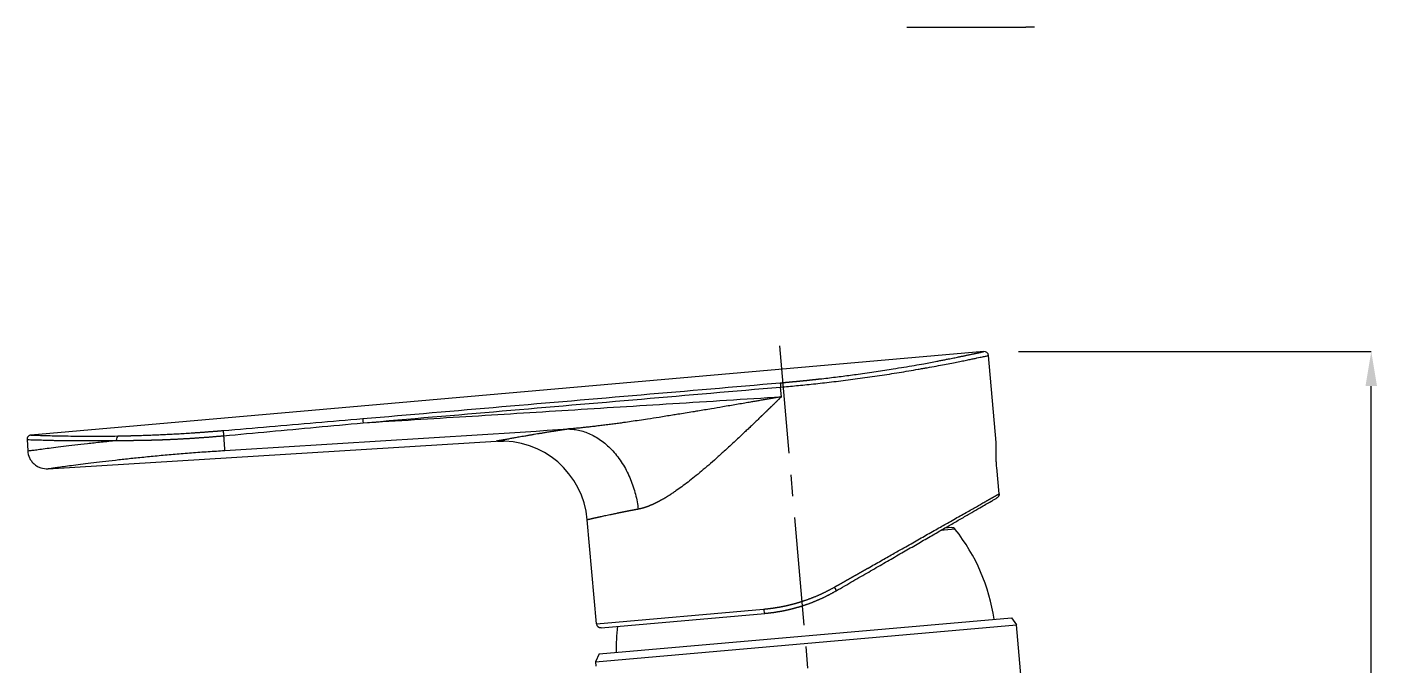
# Model space of a CAD drawing. Extents: x 0 to 790, y 0 to 579.
# Drawn here: x 391.3 to 547.8, y 382.4 to 456.2 of the extents above; entities that cross this region are included whole.
import ezdxf

# ---------------------------------------------------------------- set-up
doc = ezdxf.new("R2010")
doc.units = 0
doc.header["$LTSCALE"] = 10
doc.header["$MEASUREMENT"] = 0
doc.header["$PDMODE"] = 3
doc.header["$PDSIZE"] = -10
doc.linetypes.add('CENTER', pattern=[2, 1.25, -0.25, 0.25, -0.25])
doc.layers.get('0').update_dxf_attribs({"linetype": 'CONTINUOUS'})
doc.layers.get('DEFPOINTS').update_dxf_attribs({"linetype": 'CONTINUOUS'})
doc.layers.add('1', color=7, linetype='CONTINUOUS')
doc.layers.add('BODY', color=7, linetype='CONTINUOUS')
doc.styles.add('Daelim Dimension', font='')
doc.styles.get('Daelim Dimension').set_extended_font_data('나눔고딕')
doc.dimstyles.new('DEFAULT', dxfattribs={"dimscale": 2, "dimtxt": 2, "dimasz": 2, "dimexe": 0, "dimexo": 2, "dimgap": 1, "dimtad": 1, "dimdec": 0, "dimzin": 9, "dimdsep": 46, "dimtxsty": 'Daelim Dimension', "dimcen": 0.5, "dimclrd": 5, "dimclre": 5, "dimclrt": 256, "dimadec": 1, "dimazin": 0, "dimtfac": 1, "dimtdec": 0, "dimtix": 1, "dimtmove": 0, "dimatfit": 3, "dimfxl": 1, "dimtolj": 1, "dimtzin": 1, "dimlwd": 9, "dimlwe": 9, "dimarcsym": 0})

# ---------------------------------------------------------------- blocks, each defined once
blk = doc.blocks.new('*D5')
at = {"color": 5, "lineweight": 9, "ltscale": 0.5, "transparency": 16777216}
for p, q in [((506.21, 418.58), (547.13, 418.58)), ((547.13, 286.64), (547.13, 414.58)), ((519.11, 282.64), (547.13, 282.64))]:
    blk.add_line(p, q, dxfattribs=at)
at = {"color": 5, "ltscale": 0.5, "transparency": 16777216}
for points in [[(546.46, 414.58), (547.8, 414.58), (547.13, 418.58)], [(546.46, 286.64), (547.8, 286.64), (547.13, 282.64)]]:
    blk.add_solid(points, dxfattribs=at)
at = {"layer": 'DEFPOINTS', "color": 0, "ltscale": 0.5, "transparency": 16777216}
for p in [(502.21, 418.58), (547.13, 418.58), (515.11, 282.64)]:
    blk.add_point(p, dxfattribs=at)
at = {"color": 7, "ltscale": 0.5, "transparency": 16777216, "insert": (539.68, 350.61), "char_height": 10, "attachment_point": 5, "rotation": 90, "style": 'Daelim Dimension'}
blk.add_mtext('\\A1;136', dxfattribs=at)

msp = doc.modelspace()

# ---------------------------------------------------------------- linework, layer by layer
at = {"layer": '1', "color": 7, "linetype": 'Continuous', "lineweight": 18}
for p, q in [((508.1, 456.18), (507.09, 456.18)), ((502.21, 418.58), (391.72, 408.91)), ((503.63, 408.06), (502.75, 418.13)), ((391.27, 408.39), (391.35, 407.07)), ((393.68, 405.01), (445.66, 408.19)), ((503.98, 402.1), (503.71, 405.16)), ((457.29, 387.04), (456.23, 399.08)), ((498.46, 398.18), (497.72, 398.11)), ((457.83, 386.59), (476.82, 388.25)), ((457.17, 382.65), (505.98, 386.92)), ((457.59, 383.56), (505.41, 387.74)), ((505.41, 387.74), (505.98, 386.92)), ((509.58, 345.77), (505.98, 386.92)), ((457.59, 383.56), (457.17, 382.65)), ((457.17, 382.65), (457.22, 382.12))]:
    msp.add_line(p, q, dxfattribs=at)
at = {"layer": '1', "color": 7, "linetype": 'Continuous', "lineweight": 13}
for p, q in [((478.74, 413.34), (478.64, 414.47)), ((498.89, 397.99), (497.2, 397.84)), ((457.29, 387.04), (476.68, 388.74))]:
    msp.add_line(p, q, dxfattribs=at)
at = {"layer": '1', "color": 7, "linetype": 'Continuous', "lineweight": 18}
for centre, radius, start, end in [((502.25, 418.08), 0.5, 5.0001, 94.9995), ((446.27, 398.21), 10, 5, 93.5), ((498.5, 397.68), 0.5, 38.4074, 95), ((481.62, 384.29), 22.04, 8.5395, 38.4074), ((457.78, 387.09), 0.5, 185, 275), ((481.62, 384.29), 22.04, 173.5889, 181.4605)]:
    msp.add_arc(centre, radius, start, end, dxfattribs=at)
for centre, major_axis, ratio, start_param, end_param in [((478.65, 414.47), (-0.043, 0.498), 0.013962, 0.131305, 1.570826), ((430.23, 410.32), (-0.043, 0.498), 0.013962, 0.127484, 1.570821), ((401.89, 408.31), (-0.009, 0.5), 0.552629, 0.126166, 1.595017), ((484.83, 391.29), (-0.25, 0.433), 0.147174, 3.141595, 4.643868), ((476.78, 388.75), (-0.044, 0.498), 0.188676, 1.570798, 3.141591)]:
    msp.add_ellipse(centre, major_axis=major_axis, ratio=ratio, start_param=start_param, end_param=end_param, dxfattribs=at)
for points, knots in [([(493.28, 456.18), (494.38, 456.18), (495.49, 456.18), (497.19, 456.18), (497.76, 456.18), (498.91, 456.18), (499.49, 456.18), (500.22, 456.18), (500.37, 456.18), (500.59, 456.18), (500.66, 456.18), (500.81, 456.18), (501.18, 456.18), (501.55, 456.18), (502.43, 456.18), (503.01, 456.18), (504.18, 456.18), (504.76, 456.18), (505.93, 456.18), (506.51, 456.18), (507.09, 456.18)], [0, 0, 0, 0, 0.25, 0.25, 0.375, 0.375, 0.5, 0.5, 0.53125, 0.53125, 0.546875, 0.546875, 0.5625, 0.625, 0.625, 0.75, 0.75, 0.875, 0.875, 1, 1, 1, 1]), ([(391.73, 408.91), (391.66, 408.91), (391.57, 408.88), (391.46, 408.81), (391.38, 408.74), (391.33, 408.66), (391.27, 408.54), (391.26, 408.45), (391.27, 408.38)], [0, 0, 0, 0, 0.239572, 0.368428, 0.499986, 0.631546, 0.760408, 1, 1, 1, 1]), ([(391.72, 408.91), (391.72, 408.91), (391.78, 408.91), (392.04, 408.9), (392.49, 408.89), (393.12, 408.86), (393.93, 408.84), (394.89, 408.82), (396.01, 408.8), (397.27, 408.78), (398.67, 408.77), (400.2, 408.78), (401.29, 408.79), (401.85, 408.8)], [0, 0, 0, 0, 0.088204, 0.179384, 0.270564, 0.361743, 0.452923, 0.544102, 0.635282, 0.726461, 0.817641, 0.90882, 1, 1, 1, 1]), ([(391.35, 407.07), (391.35, 407.07), (391.37, 407.08), (391.54, 407.1), (391.94, 407.15), (392.54, 407.23), (393.33, 407.34), (394.31, 407.46), (395.46, 407.6), (396.77, 407.76), (398.25, 407.93), (399.86, 408.11), (401.02, 408.23), (401.62, 408.29)], [0, 0, 0, 0, 0.04736, 0.142624, 0.237888, 0.333152, 0.428416, 0.52368, 0.618944, 0.714208, 0.809472, 0.904736, 1, 1, 1, 1]), ([(391.35, 407.09), (391.36, 406.8), (391.47, 406.39), (391.76, 405.89), (392.07, 405.55), (392.45, 405.28), (392.98, 405.05), (393.41, 405), (393.7, 405.01)], [0, 0, 0, 0, 0.239164, 0.368146, 0.499942, 0.631747, 0.760753, 1, 1, 1, 1]), ([(393.68, 405.01), (393.68, 405.01), (393.7, 405.01), (393.86, 405.04), (394.23, 405.09), (394.78, 405.17), (395.5, 405.27), (396.4, 405.39), (397.45, 405.53), (398.66, 405.68), (400.01, 405.84), (401.49, 406.01), (403.09, 406.19), (404.78, 406.36), (406.57, 406.54), (408.43, 406.7), (410.33, 406.86), (412.26, 407), (413.55, 407.08), (414.19, 407.12)], [0, 0, 0, 0, 0.030276, 0.090884, 0.151492, 0.212099, 0.272707, 0.333315, 0.393923, 0.45453, 0.515138, 0.575746, 0.636354, 0.696961, 0.757569, 0.818177, 0.878785, 0.939392, 1, 1, 1, 1]), ([(503.71, 405.16), (503.7, 405.25), (503.69, 405.35), (503.68, 405.54), (503.67, 405.72), (503.65, 405.91), (503.65, 406.02), (503.65, 406.04), (503.65, 406.09), (503.64, 406.11), (503.64, 406.18), (503.64, 406.22), (503.63, 406.36), (503.63, 406.53), (503.62, 406.69), (503.62, 406.81), (503.62, 406.87), (503.62, 406.92), (503.62, 406.96), (503.62, 406.98), (503.62, 407.07), (503.62, 407.21), (503.62, 407.4), (503.62, 407.52), (503.62, 407.6), (503.62, 407.62), (503.62, 407.67), (503.62, 407.7), (503.62, 407.76), (503.62, 407.84), (503.63, 407.91), (503.63, 407.95), (503.63, 407.96), (503.63, 407.99), (503.63, 408), (503.63, 408.03), (503.63, 408.05), (503.63, 408.06), (503.63, 408.06)], [0, 0, 0, 0, 0.062526, 0.062526, 0.125052, 0.187577, 0.187577, 0.203209, 0.203209, 0.21884, 0.21884, 0.250103, 0.250103, 0.312629, 0.375155, 0.375155, 0.406418, 0.422049, 0.422049, 0.437681, 0.437681, 0.500207, 0.562732, 0.625258, 0.625258, 0.656521, 0.656521, 0.687784, 0.687784, 0.75031, 0.812836, 0.812836, 0.844099, 0.844099, 0.875362, 0.875362, 0.937887, 1, 1, 1, 1]), ([(502.97, 401.18), (503.07, 401.24), (503.17, 401.3), (503.24, 401.34), (503.25, 401.35)], [0, 0, 0, 0, 0.919067, 1, 1, 1, 1]), ([(503.98, 402.1), (503.98, 402.08), (503.98, 402.03), (503.97, 401.98), (503.97, 401.95), (503.96, 401.94), (503.96, 401.91), (503.95, 401.9), (503.94, 401.87), (503.93, 401.85), (503.91, 401.81), (503.91, 401.8), (503.9, 401.78), (503.89, 401.77), (503.87, 401.74), (503.84, 401.71), (503.8, 401.68), (503.77, 401.65), (503.76, 401.65), (503.75, 401.63), (503.73, 401.63), (503.72, 401.62)], [0, 0, 0, 0, 0.125, 0.25, 0.25, 0.3125, 0.3125, 0.375, 0.375, 0.5, 0.5, 0.5625, 0.5625, 0.625, 0.625, 0.75, 0.875, 0.875, 0.9375, 0.9375, 1, 1, 1, 1]), ([(476.82, 388.25), (476.84, 388.25), (476.88, 388.26), (476.94, 388.26), (477.01, 388.27), (477.07, 388.27), (477.13, 388.28), (477.19, 388.29), (477.25, 388.29), (477.31, 388.3), (477.38, 388.31), (477.44, 388.32), (477.5, 388.32), (477.56, 388.33), (477.62, 388.34), (477.68, 388.35), (477.75, 388.35), (477.81, 388.36), (477.87, 388.37), (477.93, 388.38), (477.99, 388.39), (478.06, 388.4), (478.12, 388.41), (478.18, 388.42), (478.24, 388.43), (478.3, 388.44), (478.36, 388.45), (478.43, 388.46), (478.49, 388.47), (478.55, 388.48), (478.61, 388.49), (478.67, 388.5), (478.73, 388.51), (478.8, 388.52), (478.86, 388.54), (478.92, 388.55), (478.98, 388.56), (479.04, 388.57), (479.1, 388.58), (479.17, 388.6), (479.23, 388.61), (479.29, 388.62), (479.35, 388.64), (479.41, 388.65), (479.47, 388.66), (479.54, 388.68), (479.6, 388.69), (479.66, 388.71), (479.72, 388.72), (479.78, 388.74), (479.84, 388.75), (479.9, 388.77), (479.96, 388.78), (480.03, 388.8), (480.09, 388.81), (480.15, 388.83), (480.21, 388.84), (480.27, 388.86), (480.33, 388.88), (480.39, 388.89), (480.45, 388.91), (480.51, 388.93), (480.58, 388.95), (480.64, 388.96), (480.7, 388.98), (480.76, 389), (480.82, 389.02), (480.88, 389.04), (480.94, 389.05), (481, 389.07), (481.06, 389.09), (481.12, 389.11), (481.18, 389.13), (481.24, 389.15), (481.3, 389.17), (481.36, 389.19), (481.44, 389.21), (481.52, 389.24), (481.63, 389.28), (481.73, 389.31), (481.83, 389.35), (481.94, 389.39), (482.04, 389.43), (482.14, 389.46), (482.25, 389.5), (482.35, 389.54), (482.45, 389.58), (482.56, 389.63), (482.66, 389.67), (482.76, 389.71), (482.87, 389.76), (482.97, 389.8), (483.08, 389.85), (483.18, 389.89), (483.29, 389.94), (483.39, 389.99), (483.5, 390.03), (483.6, 390.08), (483.71, 390.13), (483.81, 390.18), (483.92, 390.24), (484.02, 390.29), (484.13, 390.34), (484.24, 390.39), (484.34, 390.45), (484.45, 390.51), (484.55, 390.56), (484.66, 390.62), (484.76, 390.68), (484.87, 390.74), (484.97, 390.79), (485.04, 390.83), (485.08, 390.86)], [0, 0, 0, 0, 0.007169, 0.014338, 0.021509, 0.028681, 0.035853, 0.043027, 0.050202, 0.057377, 0.064554, 0.071731, 0.07891, 0.086089, 0.093269, 0.10045, 0.107632, 0.114815, 0.121999, 0.129183, 0.136369, 0.143555, 0.150742, 0.157931, 0.16512, 0.17231, 0.179501, 0.186693, 0.193886, 0.20108, 0.208274, 0.21547, 0.222666, 0.229864, 0.237062, 0.244261, 0.251462, 0.258663, 0.265865, 0.273068, 0.280272, 0.287476, 0.294682, 0.301889, 0.309096, 0.316304, 0.323514, 0.330724, 0.337935, 0.345147, 0.35236, 0.359573, 0.366788, 0.374004, 0.38122, 0.388437, 0.395655, 0.402875, 0.410094, 0.417315, 0.424537, 0.43176, 0.438983, 0.446208, 0.453433, 0.460659, 0.467886, 0.475114, 0.482343, 0.489572, 0.496803, 0.504035, 0.511267, 0.5185, 0.525734, 0.532969, 0.540205, 0.552488, 0.564821, 0.577204, 0.589638, 0.602122, 0.614656, 0.62724, 0.639875, 0.65256, 0.665295, 0.67808, 0.690916, 0.703801, 0.716737, 0.729724, 0.74276, 0.755847, 0.768984, 0.782171, 0.795409, 0.808697, 0.822035, 0.835423, 0.848861, 0.86235, 0.875889, 0.889478, 0.903117, 0.916807, 0.930547, 0.944337, 0.958177, 0.972068, 0.986009, 1, 1, 1, 1])]:
    msp.add_open_spline(points, degree=3, knots=knots, dxfattribs=at)
at = {"layer": '1', "color": 7, "linetype": 'Continuous', "lineweight": 13}
for points, knots in [([(478.61, 414.96), (478.63, 414.96), (478.69, 414.97), (478.77, 414.97), (478.85, 414.98), (478.93, 414.99), (479.01, 414.99), (479.09, 415), (479.17, 415.01), (479.25, 415.02), (479.33, 415.02), (479.41, 415.03), (479.48, 415.04), (479.56, 415.04), (479.64, 415.05), (479.72, 415.06), (479.8, 415.07), (479.88, 415.07), (479.96, 415.08), (480.04, 415.09), (480.12, 415.1), (480.2, 415.1), (480.28, 415.11), (480.36, 415.12), (480.44, 415.13), (480.52, 415.13), (480.6, 415.14), (480.68, 415.15), (480.76, 415.16), (480.84, 415.17), (480.92, 415.17), (481, 415.18), (481.07, 415.19), (481.15, 415.2), (481.23, 415.2), (481.31, 415.21), (481.39, 415.22), (481.47, 415.23), (481.55, 415.24), (481.63, 415.24), (481.71, 415.25), (481.79, 415.26), (481.87, 415.27), (481.94, 415.28), (482.02, 415.29), (482.1, 415.29), (482.18, 415.3), (482.26, 415.31), (482.34, 415.32), (482.42, 415.33), (482.5, 415.34), (482.58, 415.34), (482.65, 415.35), (482.73, 415.36), (482.81, 415.37), (482.89, 415.38), (482.97, 415.39), (483.05, 415.4), (483.13, 415.41), (483.48, 415.44), (484.11, 415.52), (485, 415.62), (485.89, 415.73), (486.76, 415.85), (487.7, 415.97), (488.69, 416.11), (489.72, 416.26), (490.73, 416.42), (491.81, 416.59), (492.96, 416.78), (494.15, 416.98), (495.17, 417.16), (496.04, 417.32), (496.7, 417.45), (497.24, 417.55), (497.68, 417.64), (498.18, 417.74), (498.72, 417.84), (499.16, 417.93), (499.46, 417.99), (499.63, 418.03), (499.8, 418.06), (499.96, 418.1), (500.12, 418.13), (500.3, 418.17), (500.49, 418.21), (500.68, 418.25), (500.86, 418.29), (501.01, 418.32), (501.12, 418.34), (501.22, 418.36), (501.3, 418.38), (501.39, 418.4), (501.47, 418.42), (501.55, 418.43), (501.64, 418.46), (501.75, 418.48), (501.86, 418.5), (501.96, 418.53), (502.02, 418.54), (502.06, 418.55), (502.08, 418.55), (502.09, 418.55), (502.11, 418.56), (502.12, 418.56), (502.13, 418.56), (502.14, 418.57), (502.15, 418.57), (502.16, 418.57), (502.17, 418.57), (502.18, 418.57), (502.19, 418.57), (502.19, 418.58), (502.2, 418.58), (502.2, 418.58), (502.2, 418.58), (502.21, 418.58), (502.21, 418.58), (502.21, 418.58), (502.21, 418.58)], [0, 0, 0, 0, 0.002151, 0.004301, 0.006451, 0.008599, 0.010748, 0.012895, 0.015043, 0.017189, 0.019335, 0.021481, 0.023626, 0.025771, 0.027916, 0.03006, 0.032203, 0.034347, 0.03649, 0.038632, 0.040775, 0.042917, 0.045059, 0.047201, 0.049343, 0.051485, 0.053626, 0.055768, 0.05791, 0.060051, 0.062192, 0.064334, 0.066476, 0.068617, 0.070759, 0.072901, 0.075043, 0.077185, 0.079328, 0.081471, 0.083614, 0.085757, 0.087901, 0.090044, 0.092189, 0.094334, 0.096479, 0.098624, 0.10077, 0.102917, 0.105064, 0.107211, 0.10936, 0.111508, 0.113658, 0.115808, 0.117959, 0.12011, 0.122262, 0.124415, 0.149314, 0.174166, 0.19901, 0.223886, 0.248833, 0.280023, 0.311154, 0.342304, 0.373549, 0.41496, 0.456302, 0.497753, 0.528146, 0.55855, 0.57853, 0.598463, 0.618369, 0.648691, 0.6789, 0.688931, 0.69904, 0.709228, 0.719498, 0.729852, 0.740294, 0.754987, 0.769304, 0.783219, 0.797253, 0.80583, 0.814388, 0.822926, 0.831447, 0.839952, 0.848443, 0.85692, 0.873712, 0.890504, 0.90731, 0.924141, 0.928143, 0.932144, 0.936142, 0.940139, 0.944134, 0.948128, 0.952121, 0.956113, 0.960104, 0.964094, 0.968084, 0.972073, 0.976062, 0.980051, 0.98404, 0.988029, 0.992019, 0.996009, 1, 1, 1, 1]), ([(478.64, 414.47), (479.23, 414.52), (479.84, 414.57), (481.12, 414.69), (481.78, 414.76), (483.14, 414.9), (483.83, 414.98), (485.27, 415.15), (486, 415.24), (487.11, 415.39), (487.85, 415.48), (488.61, 415.59), (489.36, 415.7), (489.74, 415.75), (490.5, 415.86), (490.88, 415.92), (491.63, 416.04), (492.01, 416.1), (492.76, 416.22), (493.13, 416.28), (493.86, 416.4), (494.23, 416.47), (494.77, 416.56), (495.03, 416.61), (495.34, 416.66), (495.5, 416.69), (495.57, 416.7), (495.61, 416.71), (495.63, 416.71), (495.64, 416.71), (495.64, 416.71), (495.65, 416.71), (495.65, 416.71), (495.65, 416.71), (496.01, 416.78), (496.36, 416.84), (497.02, 416.97), (497.34, 417.02), (497.93, 417.14), (498.21, 417.19), (498.75, 417.3), (499, 417.35), (499.47, 417.44), (499.69, 417.48), (500.11, 417.57), (500.3, 417.61), (500.66, 417.68), (500.99, 417.75), (501.28, 417.81), (501.67, 417.89), (501.88, 417.94), (502.14, 417.99), (502.22, 418.01), (502.36, 418.04), (502.42, 418.05), (502.57, 418.09), (502.64, 418.1), (502.73, 418.12), (502.75, 418.13), (502.75, 418.13)], [0, 0, 0, 0, 0.0625, 0.0625, 0.125, 0.125, 0.1875, 0.1875, 0.25, 0.25, 0.28125, 0.3125, 0.3125, 0.34375, 0.34375, 0.375, 0.375, 0.40625, 0.40625, 0.4375, 0.4375, 0.46875, 0.46875, 0.484375, 0.492188, 0.496094, 0.498047, 0.499023, 0.499512, 0.499756, 0.499878, 0.499939, 0.499939, 0.5, 0.5, 0.53125, 0.53125, 0.5625, 0.5625, 0.59375, 0.59375, 0.625, 0.625, 0.65625, 0.65625, 0.6875, 0.6875, 0.71875, 0.75, 0.75, 0.8125, 0.8125, 0.84375, 0.84375, 0.875, 0.875, 0.9375, 0.9375, 1, 1, 1, 1]), ([(478.74, 413.34), (478.67, 413.33), (478.53, 413.31), (478.31, 413.27), (478.09, 413.23), (477.87, 413.19), (477.65, 413.15), (477.42, 413.11), (477.19, 413.07), (476.96, 413.03), (476.73, 412.99), (476.49, 412.95), (476.25, 412.91), (476.01, 412.87), (475.76, 412.83), (475.52, 412.78), (475.27, 412.74), (474.86, 412.67), (474.29, 412.57), (473.53, 412.44), (472.74, 412.31), (471.77, 412.14), (470.53, 411.93), (469.37, 411.74), (468.37, 411.57), (467.6, 411.45), (466.82, 411.32), (465.81, 411.16), (464.64, 410.97), (463.35, 410.77), (462.27, 410.61), (461.34, 410.47), (460.54, 410.36), (459.83, 410.26), (459.22, 410.18), (458.59, 410.1), (457.95, 410.02), (457.46, 409.96), (457.09, 409.91), (456.83, 409.88), (456.49, 409.84), (456.09, 409.8), (455.7, 409.76), (455.36, 409.72), (455.09, 409.7), (454.85, 409.68), (454.62, 409.65), (454.41, 409.64), (454.22, 409.62), (454.1, 409.61), (454.05, 409.61)], [0, 0, 0, 0, 0.008608, 0.017322, 0.026143, 0.035071, 0.044106, 0.053248, 0.062496, 0.071852, 0.081314, 0.090884, 0.10056, 0.110344, 0.120234, 0.130232, 0.140335, 0.150545, 0.179407, 0.209818, 0.241773, 0.275265, 0.328314, 0.391628, 0.415597, 0.450496, 0.484849, 0.5099, 0.573221, 0.627377, 0.666415, 0.704014, 0.740164, 0.764605, 0.789564, 0.815014, 0.840926, 0.867266, 0.875106, 0.88586, 0.899488, 0.915939, 0.935144, 0.946819, 0.957672, 0.967716, 0.976961, 0.985417, 0.993093, 1, 1, 1, 1]), ([(478.74, 413.34), (478.72, 413.32), (478.67, 413.27), (478.6, 413.21), (478.53, 413.14), (478.46, 413.07), (478.39, 413.01), (478.33, 412.94), (478.26, 412.88), (478.19, 412.81), (478.13, 412.75), (478.07, 412.69), (478, 412.63), (477.94, 412.56), (477.88, 412.5), (477.82, 412.45), (477.76, 412.39), (477.7, 412.33), (477.64, 412.27), (477.58, 412.22), (477.52, 412.16), (477.46, 412.1), (477.41, 412.05), (477.35, 412), (477.3, 411.94), (477.24, 411.89), (477.19, 411.84), (477.14, 411.79), (477.09, 411.74), (477.04, 411.69), (476.99, 411.64), (476.94, 411.6), (476.89, 411.55), (476.84, 411.5), (476.79, 411.46), (476.75, 411.41), (476.7, 411.37), (476.66, 411.32), (476.61, 411.28), (476.57, 411.24), (476.53, 411.2), (476.49, 411.16), (476.44, 411.12), (476.4, 411.08), (476.36, 411.04), (476.33, 411), (476.29, 410.97), (476.11, 410.8), (475.81, 410.51), (475.38, 410.1), (474.97, 409.7), (474.57, 409.33), (473.96, 408.75), (473.14, 407.98), (472.14, 407.06), (471.2, 406.22), (470.32, 405.44), (469.48, 404.73), (468.68, 404.07), (467.92, 403.47), (467.19, 402.92), (466.69, 402.56), (466.4, 402.37), (466.31, 402.31), (466.22, 402.25), (466.14, 402.19), (466.05, 402.13), (465.96, 402.07), (465.88, 402.02), (465.79, 401.96), (465.71, 401.91), (465.63, 401.86), (465.54, 401.8), (465.46, 401.75), (465.38, 401.7), (465.29, 401.65), (465.21, 401.6), (465.13, 401.56), (465.05, 401.51), (464.97, 401.46), (464.89, 401.42), (464.81, 401.37), (464.73, 401.33), (464.65, 401.29), (464.57, 401.24), (464.5, 401.2), (464.42, 401.16), (464.34, 401.12), (464.27, 401.08), (464.19, 401.05), (464.12, 401.01), (464.04, 400.97), (463.97, 400.94), (463.89, 400.9), (463.82, 400.87), (463.75, 400.84), (463.68, 400.81), (463.6, 400.78), (463.53, 400.75), (463.46, 400.72), (463.39, 400.69), (463.32, 400.66), (463.25, 400.63), (463.18, 400.61), (463.11, 400.58), (463.04, 400.56), (462.98, 400.54), (462.91, 400.51), (462.84, 400.49), (462.78, 400.47), (462.71, 400.45), (462.64, 400.43), (462.58, 400.42), (462.51, 400.4), (462.45, 400.38), (462.39, 400.37), (462.32, 400.35), (462.26, 400.34), (462.2, 400.33), (462.15, 400.32), (462.13, 400.31)], [0, 0, 0, 0, 0.004215, 0.008386, 0.012513, 0.016595, 0.020633, 0.024627, 0.028576, 0.032482, 0.036343, 0.040159, 0.043932, 0.04766, 0.051344, 0.054984, 0.058579, 0.06213, 0.065637, 0.0691, 0.072518, 0.075892, 0.079222, 0.082508, 0.085749, 0.088946, 0.092099, 0.095207, 0.098271, 0.101291, 0.104267, 0.107199, 0.110086, 0.112929, 0.115727, 0.118482, 0.121192, 0.123858, 0.126479, 0.129056, 0.13159, 0.134078, 0.136523, 0.138923, 0.141279, 0.143591, 0.145858, 0.148082, 0.174668, 0.200231, 0.22477, 0.248286, 0.270779, 0.334185, 0.393823, 0.449709, 0.501863, 0.551865, 0.599676, 0.645329, 0.688862, 0.730319, 0.735649, 0.740953, 0.74623, 0.751481, 0.756705, 0.761903, 0.767074, 0.77222, 0.777339, 0.782433, 0.787501, 0.792544, 0.797562, 0.802554, 0.807521, 0.812463, 0.817381, 0.822274, 0.827143, 0.831987, 0.836808, 0.841604, 0.846377, 0.851126, 0.855852, 0.860554, 0.865234, 0.869891, 0.874525, 0.879136, 0.883726, 0.888293, 0.892838, 0.897362, 0.901864, 0.906345, 0.910805, 0.915244, 0.919662, 0.92406, 0.928438, 0.932796, 0.937134, 0.941452, 0.945752, 0.950032, 0.954293, 0.958536, 0.962761, 0.966967, 0.971156, 0.975327, 0.979481, 0.983618, 0.987738, 0.991841, 0.995929, 1, 1, 1, 1]), ([(401.62, 408.29), (401.64, 408.29), (401.68, 408.29), (401.74, 408.29), (401.81, 408.29), (401.87, 408.29), (401.93, 408.29), (402, 408.29), (402.06, 408.29), (402.12, 408.29), (402.18, 408.29), (402.25, 408.29), (402.31, 408.29), (402.37, 408.29), (402.44, 408.29), (402.5, 408.29), (402.56, 408.29), (402.63, 408.29), (402.69, 408.29), (402.75, 408.29), (402.82, 408.29), (402.88, 408.29), (402.94, 408.29), (403, 408.29), (403.07, 408.29), (403.13, 408.29), (403.19, 408.29), (403.25, 408.29), (403.32, 408.29), (403.38, 408.29), (403.44, 408.29), (403.5, 408.29), (403.57, 408.29), (403.63, 408.3), (403.69, 408.3), (403.75, 408.3), (403.81, 408.3), (403.88, 408.3), (403.94, 408.3), (404, 408.3), (404.06, 408.3), (404.12, 408.3), (404.18, 408.3), (404.25, 408.3), (404.31, 408.3), (404.37, 408.31), (404.43, 408.31), (404.49, 408.31), (404.55, 408.31), (404.61, 408.31), (404.67, 408.31), (404.74, 408.31), (404.8, 408.31), (404.86, 408.31), (404.92, 408.32), (404.98, 408.32), (405.04, 408.32), (405.1, 408.32), (405.16, 408.32), (405.22, 408.32), (405.28, 408.32), (405.34, 408.32), (405.4, 408.33), (405.46, 408.33), (405.52, 408.33), (405.58, 408.33), (405.64, 408.33), (405.7, 408.33), (405.75, 408.34), (405.81, 408.34), (405.87, 408.34), (405.93, 408.34), (405.99, 408.34), (406.05, 408.34), (406.11, 408.35), (406.17, 408.35), (406.22, 408.35), (406.28, 408.35), (406.34, 408.35), (406.4, 408.35), (406.46, 408.36), (406.51, 408.36), (406.57, 408.36), (406.63, 408.36), (406.69, 408.36), (406.74, 408.37), (406.8, 408.37), (406.86, 408.37), (406.91, 408.37), (406.97, 408.37), (407.03, 408.38), (407.08, 408.38), (407.14, 408.38), (407.2, 408.38), (407.25, 408.39), (407.31, 408.39), (407.36, 408.39), (407.45, 408.39), (407.56, 408.4), (407.71, 408.4), (407.85, 408.41), (408, 408.42), (408.14, 408.42), (408.29, 408.43), (408.43, 408.44), (408.58, 408.44), (408.72, 408.45), (408.87, 408.46), (409.01, 408.47), (409.16, 408.47), (409.3, 408.48), (409.45, 408.49), (409.59, 408.5), (409.74, 408.51), (409.88, 408.51), (410.03, 408.52), (410.17, 408.53), (410.32, 408.54), (410.46, 408.55), (410.61, 408.56), (410.75, 408.57), (410.9, 408.58), (411.04, 408.59), (411.19, 408.6), (411.33, 408.61), (411.48, 408.62), (411.62, 408.63), (411.77, 408.64), (411.91, 408.65), (412.05, 408.66), (412.2, 408.67), (412.34, 408.68), (412.49, 408.69), (412.63, 408.71), (412.77, 408.72), (412.92, 408.73), (413.06, 408.74), (413.2, 408.75), (413.35, 408.77), (413.49, 408.78), (413.63, 408.79), (413.77, 408.8), (413.91, 408.82), (414.01, 408.82), (414.06, 408.83)], [0, 0, 0, 0, 0.005746, 0.011479, 0.017197, 0.022901, 0.028592, 0.034268, 0.03993, 0.045578, 0.051212, 0.056832, 0.062438, 0.06803, 0.073608, 0.079172, 0.084722, 0.090258, 0.09578, 0.101288, 0.106782, 0.112262, 0.117728, 0.12318, 0.128618, 0.134042, 0.139452, 0.144848, 0.15023, 0.155598, 0.160952, 0.166292, 0.171618, 0.17693, 0.182228, 0.187512, 0.192783, 0.198039, 0.203281, 0.208509, 0.213723, 0.218923, 0.224109, 0.229282, 0.23444, 0.239584, 0.244714, 0.249831, 0.254933, 0.260021, 0.265095, 0.270156, 0.275202, 0.280234, 0.285253, 0.290257, 0.295248, 0.300224, 0.305187, 0.310135, 0.31507, 0.319991, 0.324897, 0.32979, 0.334669, 0.339534, 0.344385, 0.349221, 0.354044, 0.358853, 0.363648, 0.368429, 0.373196, 0.377949, 0.382689, 0.387414, 0.392125, 0.396822, 0.401505, 0.406175, 0.41083, 0.415472, 0.420099, 0.424712, 0.429312, 0.433897, 0.438469, 0.443026, 0.44757, 0.452099, 0.456615, 0.461117, 0.465604, 0.470078, 0.474538, 0.478983, 0.483415, 0.487833, 0.499299, 0.510751, 0.522187, 0.533608, 0.545015, 0.556406, 0.567783, 0.579144, 0.590491, 0.601823, 0.61314, 0.624443, 0.635731, 0.647004, 0.658262, 0.669506, 0.680736, 0.69195, 0.703151, 0.714336, 0.725507, 0.736664, 0.747806, 0.758934, 0.770047, 0.781146, 0.79223, 0.803299, 0.814354, 0.825394, 0.836419, 0.84743, 0.858425, 0.869406, 0.880372, 0.891323, 0.902259, 0.913179, 0.924085, 0.934976, 0.945851, 0.956711, 0.967556, 0.978386, 0.989201, 1, 1, 1, 1]), ([(401.85, 408.8), (401.87, 408.8), (401.9, 408.8), (401.96, 408.8), (402.02, 408.81), (402.07, 408.81), (402.13, 408.81), (402.19, 408.81), (402.24, 408.81), (402.3, 408.81), (402.36, 408.81), (402.41, 408.81), (402.47, 408.81), (402.53, 408.82), (402.58, 408.82), (402.64, 408.82), (402.7, 408.82), (402.76, 408.82), (402.81, 408.82), (402.87, 408.82), (402.93, 408.82), (402.99, 408.83), (403.05, 408.83), (403.1, 408.83), (403.16, 408.83), (403.22, 408.83), (403.28, 408.83), (403.34, 408.84), (403.4, 408.84), (403.46, 408.84), (403.52, 408.84), (403.57, 408.84), (403.63, 408.84), (403.69, 408.84), (403.75, 408.85), (403.81, 408.85), (403.87, 408.85), (403.93, 408.85), (403.99, 408.85), (404.05, 408.86), (404.11, 408.86), (404.17, 408.86), (404.23, 408.86), (404.29, 408.86), (404.36, 408.86), (404.42, 408.87), (404.48, 408.87), (404.76, 408.88), (405.26, 408.9), (406, 408.92), (406.75, 408.96), (407.52, 408.99), (408.3, 409.03), (409.1, 409.08), (409.91, 409.13), (410.5, 409.17), (410.87, 409.19), (411.02, 409.2), (411.16, 409.21), (411.31, 409.22), (411.46, 409.23), (411.61, 409.24), (411.76, 409.25), (411.91, 409.27), (412.06, 409.28), (412.21, 409.29), (412.36, 409.3), (412.51, 409.31), (412.66, 409.32), (412.81, 409.33), (412.96, 409.35), (413.11, 409.36), (413.26, 409.37), (413.41, 409.38), (413.56, 409.39), (413.71, 409.41), (413.86, 409.42), (413.96, 409.43), (414.01, 409.43)], [0, 0, 0, 0, 0.005189, 0.010378, 0.015567, 0.020756, 0.025946, 0.031136, 0.036326, 0.041517, 0.046708, 0.051899, 0.057092, 0.062284, 0.067478, 0.072672, 0.077867, 0.083063, 0.08826, 0.093457, 0.098656, 0.103856, 0.109056, 0.114258, 0.119461, 0.124665, 0.129871, 0.135078, 0.140286, 0.145496, 0.150707, 0.15592, 0.161134, 0.16635, 0.171568, 0.176787, 0.182008, 0.187231, 0.192456, 0.197683, 0.202912, 0.208143, 0.213376, 0.218611, 0.223848, 0.229088, 0.234329, 0.239574, 0.301455, 0.363374, 0.42541, 0.487642, 0.551206, 0.614886, 0.678761, 0.742911, 0.754583, 0.766252, 0.777921, 0.789589, 0.801256, 0.812923, 0.82459, 0.836259, 0.847929, 0.859601, 0.871275, 0.882953, 0.894634, 0.906319, 0.918008, 0.929703, 0.941402, 0.953108, 0.96482, 0.976539, 0.988266, 1, 1, 1, 1]), ([(454.05, 409.61), (454.03, 409.6), (453.99, 409.6), (453.93, 409.59), (453.87, 409.58), (453.82, 409.57), (453.76, 409.56), (453.71, 409.55), (453.65, 409.55), (453.6, 409.54), (453.55, 409.53), (453.5, 409.52), (453.45, 409.51), (453.4, 409.51), (453.36, 409.5), (453.31, 409.49), (453.26, 409.49), (453.22, 409.48), (453.18, 409.47), (453.13, 409.47), (453.09, 409.46), (453.05, 409.45), (453.01, 409.45), (452.97, 409.44), (452.93, 409.43), (452.9, 409.43), (452.86, 409.42), (452.82, 409.42), (452.79, 409.41), (452.76, 409.41), (452.72, 409.4), (452.69, 409.4), (452.66, 409.39), (452.63, 409.39), (452.6, 409.38), (452.57, 409.38), (452.54, 409.37), (452.52, 409.37), (452.49, 409.36), (452.46, 409.36), (452.44, 409.36), (452.42, 409.35), (452.39, 409.35), (452.37, 409.34), (452.35, 409.34), (452.33, 409.34), (452.31, 409.33), (452.29, 409.33), (452.27, 409.33), (452.26, 409.33), (452.24, 409.32), (452.22, 409.32), (452.21, 409.32), (452.2, 409.32), (452.09, 409.3), (451.9, 409.27), (451.64, 409.23), (451.4, 409.19), (451.19, 409.15), (451, 409.12), (450.83, 409.09), (450.68, 409.07), (450.56, 409.05), (450.36, 409.02), (450.08, 408.97), (449.71, 408.91), (449.34, 408.84), (448.87, 408.76), (448.34, 408.67), (447.78, 408.57), (447.29, 408.49), (446.93, 408.42), (446.66, 408.37), (446.48, 408.34), (446.33, 408.31), (446.2, 408.29), (446.07, 408.27), (445.98, 408.25), (445.9, 408.23), (445.85, 408.23), (445.82, 408.22), (445.79, 408.22), (445.78, 408.21), (445.76, 408.21), (445.75, 408.21), (445.74, 408.21), (445.73, 408.2), (445.72, 408.2), (445.71, 408.2), (445.71, 408.2), (445.7, 408.2), (445.69, 408.2), (445.68, 408.2), (445.68, 408.19), (445.67, 408.19), (445.67, 408.19), (445.67, 408.19), (445.66, 408.19), (445.66, 408.19), (445.66, 408.19), (445.66, 408.19)], [0, 0, 0, 0, 0.00374, 0.007426, 0.011058, 0.014635, 0.018158, 0.021628, 0.025043, 0.028403, 0.03171, 0.034963, 0.038161, 0.041306, 0.044396, 0.047432, 0.050414, 0.053342, 0.056216, 0.059035, 0.061801, 0.064512, 0.06717, 0.069773, 0.072322, 0.074818, 0.077259, 0.079646, 0.081979, 0.084258, 0.086483, 0.088654, 0.090771, 0.092834, 0.094843, 0.096797, 0.098698, 0.100545, 0.102338, 0.104077, 0.105762, 0.107393, 0.10897, 0.110493, 0.111962, 0.113377, 0.114738, 0.116045, 0.117298, 0.118497, 0.119642, 0.120733, 0.121771, 0.122754, 0.123684, 0.144185, 0.163159, 0.180608, 0.196534, 0.210937, 0.223818, 0.23518, 0.245021, 0.253343, 0.283294, 0.314627, 0.347339, 0.381429, 0.446165, 0.506171, 0.565916, 0.629143, 0.662818, 0.694725, 0.724868, 0.753247, 0.78057, 0.816932, 0.836169, 0.853104, 0.867738, 0.880071, 0.885771, 0.891585, 0.897512, 0.903552, 0.909706, 0.915972, 0.922352, 0.928846, 0.935452, 0.942172, 0.949004, 0.95595, 0.963009, 0.970181, 0.977466, 0.984865, 0.992376, 1, 1, 1, 1]), ([(454.05, 409.61), (454.26, 409.6), (454.48, 409.59), (454.92, 409.53), (455.15, 409.49), (455.6, 409.38), (455.83, 409.32), (456.29, 409.15), (456.52, 409.05), (456.98, 408.82), (457.21, 408.7), (457.66, 408.41), (457.88, 408.25), (458.32, 407.91), (458.53, 407.72), (458.95, 407.33), (459.15, 407.12), (459.54, 406.67), (459.72, 406.43), (460.08, 405.94), (460.25, 405.69), (460.57, 405.16), (460.72, 404.89), (460.99, 404.34), (461.12, 404.06), (461.36, 403.49), (461.46, 403.2), (461.66, 402.62), (461.74, 402.33), (461.89, 401.75), (461.95, 401.46), (462.06, 400.88), (462.1, 400.6), (462.13, 400.31)], [0, 0, 0, 0, 0.0625, 0.0625, 0.125, 0.125, 0.1875, 0.1875, 0.25, 0.25, 0.3125, 0.3125, 0.375, 0.375, 0.4375, 0.4375, 0.5, 0.5, 0.5625, 0.5625, 0.625, 0.625, 0.6875, 0.6875, 0.75, 0.75, 0.8125, 0.8125, 0.875, 0.875, 0.9375, 0.9375, 1, 1, 1, 1]), ([(391.27, 408.38), (391.27, 408.38), (391.31, 408.38), (391.51, 408.38), (391.87, 408.36), (392.4, 408.35), (393.1, 408.33), (393.85, 408.31), (394.58, 408.29), (395.29, 408.28), (396.2, 408.27), (396.97, 408.26), (397.5, 408.26), (397.7, 408.26), (397.89, 408.26), (398.08, 408.26), (398.27, 408.26), (398.46, 408.26), (398.64, 408.26), (398.83, 408.26), (399.01, 408.26), (399.19, 408.26), (399.36, 408.26), (399.54, 408.26), (399.71, 408.27), (399.88, 408.27), (400.04, 408.27), (400.2, 408.27), (400.36, 408.27), (400.51, 408.27), (400.66, 408.28), (400.81, 408.28), (400.96, 408.28), (401.09, 408.28), (401.23, 408.28), (401.36, 408.29), (401.49, 408.29), (401.57, 408.29), (401.62, 408.29)], [0, 0, 0, 0, 0.073519, 0.152992, 0.235343, 0.320573, 0.408684, 0.499676, 0.546961, 0.604432, 0.672088, 0.74993, 0.762622, 0.775069, 0.78727, 0.799225, 0.810934, 0.822398, 0.833615, 0.844586, 0.855311, 0.865791, 0.876024, 0.886011, 0.895752, 0.905248, 0.914497, 0.9235, 0.932257, 0.940769, 0.949034, 0.957053, 0.964826, 0.972353, 0.979634, 0.986669, 0.993457, 1, 1, 1, 1]), ([(484.91, 391.3), (484.93, 391.31), (484.99, 391.34), (485.06, 391.38), (485.14, 391.42), (485.21, 391.47), (485.29, 391.51), (485.36, 391.55), (485.43, 391.59), (485.51, 391.63), (485.58, 391.68), (485.65, 391.72), (485.73, 391.76), (485.8, 391.8), (485.87, 391.84), (485.94, 391.88), (486.01, 391.92), (486.09, 391.96), (486.16, 392), (486.23, 392.04), (486.3, 392.08), (486.37, 392.12), (486.44, 392.16), (486.51, 392.2), (486.58, 392.24), (486.64, 392.28), (486.71, 392.32), (486.78, 392.36), (486.85, 392.39), (486.91, 392.43), (486.98, 392.47), (487.05, 392.51), (487.11, 392.54), (487.18, 392.58), (487.25, 392.62), (487.31, 392.66), (487.38, 392.69), (487.44, 392.73), (487.51, 392.77), (487.57, 392.8), (487.63, 392.84), (487.7, 392.88), (487.76, 392.91), (487.82, 392.95), (487.89, 392.98), (487.95, 393.02), (488.01, 393.05), (488.07, 393.09), (488.13, 393.12), (488.19, 393.16), (488.25, 393.19), (488.31, 393.22), (488.37, 393.26), (488.43, 393.29), (488.49, 393.33), (488.55, 393.36), (488.61, 393.39), (488.67, 393.43), (488.73, 393.46), (489.02, 393.62), (489.54, 393.92), (490.27, 394.33), (490.97, 394.73), (491.64, 395.11), (492.37, 395.52), (493.15, 395.96), (493.97, 396.43), (494.75, 396.87), (495.52, 397.31), (496.27, 397.73), (496.99, 398.14), (497.68, 398.53), (498.39, 398.93), (499.1, 399.34), (499.81, 399.74), (500.47, 400.11), (501.07, 400.45), (501.61, 400.76), (502.1, 401.04), (502.41, 401.21), (502.58, 401.31), (502.63, 401.34), (502.67, 401.36), (502.72, 401.39), (502.76, 401.41), (502.8, 401.44), (502.85, 401.46), (502.89, 401.48), (502.93, 401.51), (502.97, 401.53), (503.01, 401.55), (503.05, 401.58), (503.09, 401.6), (503.13, 401.62), (503.17, 401.64), (503.2, 401.66), (503.24, 401.68), (503.27, 401.7), (503.31, 401.72), (503.34, 401.74), (503.38, 401.76), (503.41, 401.78), (503.44, 401.8), (503.47, 401.81), (503.5, 401.83), (503.53, 401.85), (503.56, 401.86), (503.59, 401.88), (503.62, 401.9), (503.64, 401.91), (503.67, 401.93), (503.69, 401.94), (503.72, 401.95), (503.74, 401.97), (503.77, 401.98), (503.79, 401.99), (503.81, 402.01), (503.83, 402.02), (503.85, 402.03), (503.87, 402.04), (503.89, 402.05), (503.91, 402.06), (503.93, 402.07), (503.94, 402.08), (503.96, 402.09), (503.97, 402.1), (503.98, 402.1)], [0, 0, 0, 0, 0.002726, 0.005441, 0.008147, 0.010842, 0.013527, 0.016202, 0.018867, 0.021521, 0.024166, 0.0268, 0.029424, 0.032038, 0.034642, 0.037236, 0.039819, 0.042392, 0.044955, 0.047508, 0.050051, 0.052584, 0.055107, 0.057619, 0.060121, 0.062613, 0.065095, 0.067567, 0.070028, 0.07248, 0.074921, 0.077352, 0.079773, 0.082184, 0.084585, 0.086975, 0.089355, 0.091726, 0.094086, 0.096436, 0.098775, 0.101105, 0.103424, 0.105733, 0.108033, 0.110322, 0.1126, 0.114869, 0.117127, 0.119376, 0.121614, 0.123842, 0.12606, 0.128268, 0.130465, 0.132653, 0.13483, 0.136997, 0.139154, 0.141301, 0.169704, 0.197339, 0.224207, 0.250309, 0.275646, 0.310316, 0.344138, 0.377115, 0.40925, 0.443332, 0.476813, 0.509696, 0.541987, 0.581804, 0.621046, 0.659724, 0.697851, 0.735439, 0.772501, 0.809053, 0.813276, 0.817496, 0.821712, 0.825924, 0.830133, 0.834339, 0.838541, 0.84274, 0.846935, 0.851127, 0.855316, 0.859501, 0.863683, 0.867862, 0.872037, 0.87621, 0.880379, 0.884545, 0.888707, 0.892867, 0.897024, 0.901177, 0.905327, 0.909475, 0.913619, 0.91776, 0.921899, 0.926034, 0.930167, 0.934297, 0.938423, 0.942547, 0.946669, 0.950787, 0.954903, 0.959016, 0.963126, 0.967233, 0.971338, 0.97544, 0.97954, 0.983637, 0.987732, 0.991824, 0.995913, 1, 1, 1, 1]), ([(462.13, 400.31), (462.12, 400.31), (462.08, 400.3), (462.03, 400.3), (461.98, 400.29), (461.93, 400.28), (461.88, 400.27), (461.83, 400.26), (461.78, 400.25), (461.73, 400.24), (461.69, 400.23), (461.64, 400.22), (461.59, 400.21), (461.55, 400.2), (461.5, 400.2), (461.46, 400.19), (461.41, 400.18), (461.37, 400.17), (461.32, 400.16), (461.28, 400.15), (461.24, 400.15), (461.2, 400.14), (461.16, 400.13), (461.12, 400.12), (461.08, 400.11), (461.04, 400.11), (461, 400.1), (460.96, 400.09), (460.92, 400.08), (460.88, 400.08), (460.84, 400.07), (460.81, 400.06), (460.77, 400.05), (460.74, 400.05), (460.7, 400.04), (460.67, 400.03), (460.63, 400.03), (460.6, 400.02), (460.56, 400.01), (460.53, 400.01), (460.5, 400), (460.47, 399.99), (460.43, 399.99), (460.4, 399.98), (460.37, 399.97), (460.34, 399.97), (460.31, 399.96), (460.28, 399.96), (460.25, 399.95), (460.23, 399.95), (460.2, 399.94), (460.17, 399.93), (460.14, 399.93), (460.12, 399.92), (460.09, 399.92), (460.06, 399.91), (460.04, 399.91), (460.01, 399.9), (459.99, 399.9), (459.96, 399.89), (459.94, 399.89), (459.91, 399.88), (459.89, 399.88), (459.87, 399.87), (459.84, 399.87), (459.82, 399.86), (459.8, 399.86), (459.78, 399.85), (459.76, 399.85), (459.74, 399.85), (459.72, 399.84), (459.7, 399.84), (459.68, 399.83), (459.66, 399.83), (459.64, 399.83), (459.62, 399.82), (459.47, 399.79), (459.21, 399.74), (458.86, 399.66), (458.53, 399.59), (458.24, 399.53), (457.97, 399.47), (457.79, 399.43), (457.68, 399.41), (457.63, 399.4), (457.57, 399.39), (457.52, 399.37), (457.48, 399.36), (457.43, 399.35), (457.38, 399.34), (457.33, 399.33), (457.29, 399.32), (457.24, 399.31), (457.2, 399.3), (457.16, 399.29), (457.12, 399.28), (457.08, 399.27), (457.04, 399.27), (457, 399.26), (456.96, 399.25), (456.93, 399.24), (456.89, 399.23), (456.86, 399.22), (456.82, 399.22), (456.79, 399.21), (456.76, 399.2), (456.73, 399.2), (456.7, 399.19), (456.67, 399.18), (456.64, 399.18), (456.62, 399.17), (456.59, 399.16), (456.57, 399.16), (456.54, 399.15), (456.52, 399.15), (456.5, 399.14), (456.48, 399.14), (456.46, 399.13), (456.44, 399.13), (456.42, 399.12), (456.4, 399.12), (456.38, 399.12), (456.37, 399.11), (456.35, 399.11), (456.34, 399.11), (456.33, 399.1), (456.31, 399.1), (456.3, 399.1), (456.29, 399.1), (456.28, 399.09), (456.27, 399.09), (456.27, 399.09), (456.26, 399.09), (456.25, 399.09), (456.25, 399.08), (456.24, 399.08), (456.24, 399.08), (456.24, 399.08), (456.23, 399.08), (456.23, 399.08), (456.23, 399.08), (456.23, 399.08)], [0, 0, 0, 0, 0.004627, 0.00922, 0.013778, 0.018302, 0.022792, 0.027247, 0.031668, 0.036055, 0.040407, 0.044725, 0.049008, 0.053257, 0.057472, 0.061652, 0.065798, 0.06991, 0.073987, 0.07803, 0.082038, 0.086012, 0.089952, 0.093858, 0.097729, 0.101565, 0.105367, 0.109135, 0.112869, 0.116568, 0.120233, 0.123863, 0.127459, 0.131021, 0.134548, 0.138041, 0.141499, 0.144923, 0.148313, 0.151669, 0.15499, 0.158276, 0.161528, 0.164746, 0.16793, 0.171079, 0.174194, 0.177274, 0.18032, 0.183332, 0.186309, 0.189252, 0.192161, 0.195035, 0.197875, 0.20068, 0.203451, 0.206188, 0.20889, 0.211558, 0.214192, 0.216791, 0.219356, 0.221887, 0.224383, 0.226844, 0.229272, 0.231665, 0.234023, 0.236348, 0.238638, 0.240893, 0.243114, 0.245301, 0.247453, 0.249571, 0.251655, 0.297301, 0.341522, 0.384318, 0.42569, 0.465639, 0.504163, 0.513174, 0.522169, 0.531147, 0.540109, 0.549055, 0.557985, 0.566898, 0.575795, 0.584676, 0.59354, 0.602388, 0.61122, 0.620036, 0.628835, 0.637618, 0.646385, 0.655136, 0.66387, 0.672589, 0.681291, 0.689976, 0.698646, 0.707299, 0.715937, 0.724558, 0.733162, 0.741751, 0.750324, 0.75888, 0.76742, 0.775944, 0.784452, 0.792943, 0.801419, 0.809878, 0.818321, 0.826748, 0.835159, 0.843554, 0.851933, 0.860295, 0.868642, 0.876972, 0.885286, 0.893585, 0.901867, 0.910133, 0.918383, 0.926617, 0.934835, 0.943036, 0.951222, 0.959392, 0.967545, 0.975683, 0.983805, 0.99191, 1, 1, 1, 1]), ([(476.68, 388.74), (476.7, 388.74), (476.75, 388.75), (476.81, 388.75), (476.87, 388.76), (476.93, 388.76), (476.99, 388.77), (477.06, 388.78), (477.12, 388.78), (477.18, 388.79), (477.24, 388.8), (477.3, 388.81), (477.37, 388.81), (477.43, 388.82), (477.49, 388.83), (477.55, 388.84), (477.61, 388.84), (477.68, 388.85), (477.74, 388.86), (477.8, 388.87), (477.86, 388.88), (477.92, 388.89), (477.99, 388.9), (478.05, 388.91), (478.11, 388.92), (478.17, 388.93), (478.23, 388.94), (478.29, 388.95), (478.35, 388.96), (478.42, 388.97), (478.48, 388.98), (478.54, 388.99), (478.6, 389), (478.66, 389.01), (478.72, 389.02), (478.79, 389.04), (478.85, 389.05), (478.91, 389.06), (478.97, 389.07), (479.03, 389.09), (479.09, 389.1), (479.15, 389.11), (479.21, 389.12), (479.27, 389.14), (479.34, 389.15), (479.4, 389.16), (479.46, 389.18), (479.52, 389.19), (479.58, 389.21), (479.64, 389.22), (479.7, 389.24), (479.76, 389.25), (479.82, 389.27), (479.88, 389.28), (479.94, 389.3), (480, 389.31), (480.06, 389.33), (480.13, 389.34), (480.19, 389.36), (480.25, 389.38), (480.31, 389.39), (480.37, 389.41), (480.43, 389.43), (480.49, 389.44), (480.55, 389.46), (480.61, 389.48), (480.67, 389.5), (480.73, 389.51), (480.79, 389.53), (480.85, 389.55), (480.91, 389.57), (480.97, 389.59), (481.03, 389.61), (481.09, 389.62), (481.15, 389.64), (481.21, 389.66), (481.29, 389.69), (481.39, 389.72), (481.51, 389.76), (481.63, 389.81), (481.75, 389.85), (481.87, 389.89), (481.99, 389.94), (482.11, 389.98), (482.23, 390.03), (482.35, 390.08), (482.47, 390.12), (482.59, 390.17), (482.71, 390.22), (482.83, 390.27), (482.95, 390.32), (483.06, 390.37), (483.18, 390.42), (483.3, 390.48), (483.42, 390.53), (483.53, 390.58), (483.65, 390.64), (483.77, 390.69), (483.88, 390.75), (484, 390.81), (484.11, 390.87), (484.23, 390.93), (484.34, 390.99), (484.46, 391.05), (484.57, 391.11), (484.68, 391.17), (484.8, 391.23), (484.87, 391.27), (484.91, 391.3)], [0, 0, 0, 0, 0.007285, 0.014566, 0.021843, 0.029117, 0.036388, 0.043655, 0.050919, 0.058179, 0.065436, 0.07269, 0.079941, 0.087189, 0.094434, 0.101676, 0.108916, 0.116152, 0.123386, 0.130617, 0.137846, 0.145072, 0.152296, 0.159517, 0.166737, 0.173954, 0.181169, 0.188381, 0.195592, 0.202801, 0.210008, 0.217213, 0.224417, 0.231618, 0.238819, 0.246017, 0.253215, 0.26041, 0.267605, 0.274798, 0.28199, 0.289181, 0.296371, 0.30356, 0.310748, 0.317935, 0.325122, 0.332308, 0.339493, 0.346677, 0.353861, 0.361045, 0.368228, 0.375411, 0.382594, 0.389777, 0.396959, 0.404142, 0.411325, 0.418507, 0.42569, 0.432873, 0.440057, 0.447241, 0.454425, 0.46161, 0.468796, 0.475982, 0.483169, 0.490357, 0.497546, 0.504735, 0.511926, 0.519118, 0.526311, 0.533505, 0.540701, 0.55541, 0.570122, 0.584835, 0.599551, 0.61427, 0.628993, 0.643721, 0.658453, 0.673191, 0.687935, 0.702686, 0.717444, 0.73221, 0.746985, 0.761768, 0.776562, 0.791365, 0.806179, 0.821005, 0.835842, 0.850692, 0.865555, 0.880431, 0.895322, 0.910227, 0.925148, 0.940084, 0.955037, 0.970007, 0.984995, 1, 1, 1, 1])]:
    msp.add_open_spline(points, degree=3, knots=knots, dxfattribs=at)
for points in [[(430.19, 410.81), (435.57, 411.27), (446.33, 412.2), (462.47, 413.58), (473.23, 414.5), (478.61, 414.96)], [(430.23, 410.32), (435.61, 410.78), (446.37, 411.7), (462.51, 413.08), (473.26, 414.01), (478.64, 414.47)], [(430.23, 410.32), (434.21, 410.57), (442.17, 411.06), (453.98, 411.8), (466.06, 412.55), (474.47, 413.08), (478.74, 413.34)], [(414.01, 409.43), (415.79, 409.58), (419.36, 409.89), (424.75, 410.35), (428.37, 410.66), (430.19, 410.81)], [(414.19, 407.12), (427.48, 407.95), (440.76, 408.78), (454.05, 409.61)]]:
    msp.add_open_spline(points, degree=3, dxfattribs=at)
at = {"layer": '1', "color": 7, "linetype": 'Continuous', "lineweight": 18}
for points, degree in [([(414.06, 408.83), (415.83, 408.99), (419.4, 409.32), (424.79, 409.82), (428.41, 410.15), (430.23, 410.32)], 3), ([(445.82, 408.21), (446.5, 408.21)], 1), ([(485.08, 390.86), (485.75, 391.24), (487.06, 392), (488.87, 393.04), (490.62, 394.06), (492.29, 395.02), (493.89, 395.94), (495.43, 396.83), (496.88, 397.67), (498.2, 398.43), (499.4, 399.12), (500.56, 399.79), (501.57, 400.37), (502.33, 400.81), (502.88, 401.13), (503.28, 401.36), (503.56, 401.52), (503.68, 401.59), (503.72, 401.62)], 3)]:
    msp.add_open_spline(points, degree=degree, dxfattribs=at)
at = {"layer": '1', "color": 7, "linetype": 'Continuous', "lineweight": 13}
for points, weights in [([(414.01, 409.43), (414.01, 409.39), (414.03, 409.13), (414.06, 408.83)], [1.19558846594, 0.934799938885, 0.934803844744, 1.19560018352]), ([(414.06, 408.83), (414.12, 407.84), (414.17, 407.2), (414.19, 407.12)], [1.07185964452, 0.954159250722, 0.981046783771, 1.15252224367])]:
    msp.add_rational_spline(points, weights, degree=3, dxfattribs=at)
at = {"layer": 'BODY', "color": 1, "linetype": 'CENTER', "lineweight": 5}
msp.add_line((478.51, 419.26), (491.04, 276.04), dxfattribs=at)

# ---------------------------------------------------------------- dimensions: what is measured, and where the dimension line sits
at = {"color": 5, "ltscale": 0.5}
dim = msp.add_linear_dim(base=(547.13, 418.58), p1=(515.11, 282.64), p2=(502.21, 418.58), angle=90, text='136', dimstyle='DEFAULT', override={"dimtxt": 5, "dimclrd": 5, "dimclre": 5, "dimclrt": 7}, dxfattribs=at)
dim.commit()
dim.dimension.update_dxf_attribs({"geometry": '*D5', "text_midpoint": (539.68, 350.61)})

doc.saveas('drawing.dxf')
